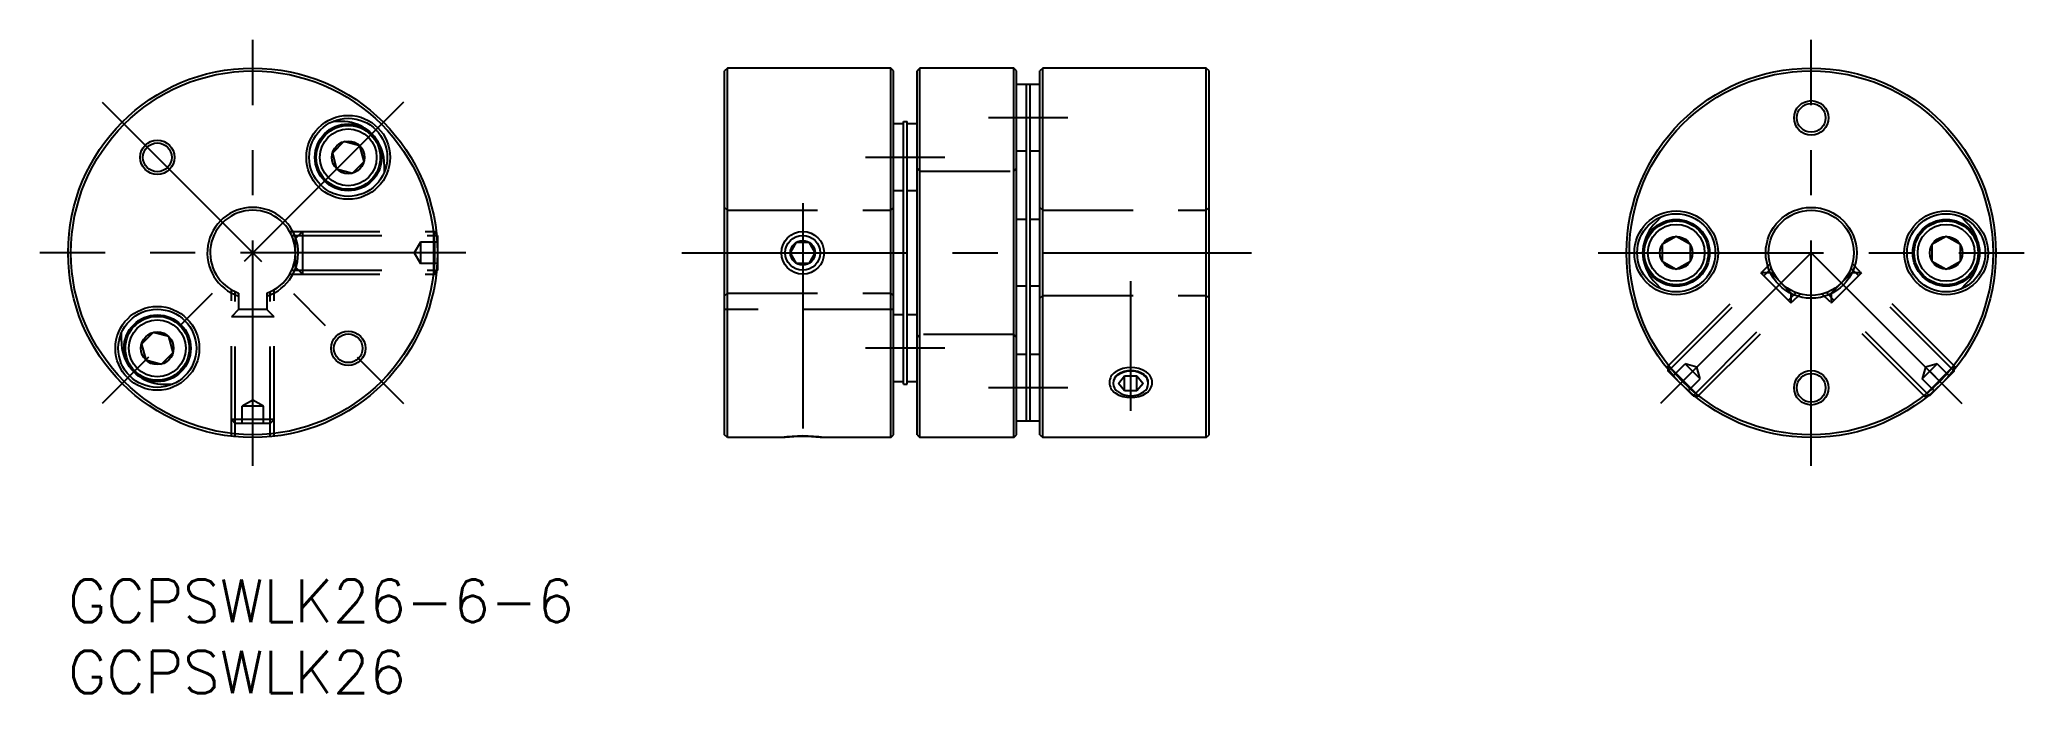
# Model space of a CAD drawing. Extents: x -2 to 138, y -8 to 38.
import ezdxf

# ---------------------------------------------------------------- set-up
doc = ezdxf.new("R2010")
doc.units = 0
doc.header["$LTSCALE"] = 0.5
doc.linetypes.add('CENTER', pattern=[50.8, 31.75, -6.35, 6.35, -6.35])
doc.linetypes.add('DASHED', pattern=[19.05, 12.7, -6.35])
for name, color, linetype in [('MSM_CENTER', 1, 'CENTER'), ('MSM_CONTINUOUS', 7, 'CONTINUOUS'), ('MSM_DASHED', 4, 'DASHED'), ('MSM_NARROW', 5, 'CONTINUOUS'), ('MSM_PART_NUMBER', 7, 'CONTINUOUS')]:
    doc.layers.add(name, color=color, linetype=linetype)
doc.styles.get("Standard").update_dxf_attribs({"font": 'txt.shx', "height": 2, "bigfont": 'bigfont.shx'})

# ---------------------------------------------------------------- blocks, each defined once
blk = doc.blocks.new('*U29')
at = {"layer": 'MSM_PART_NUMBER'}
blk.add_text('GCPSWLK26-6-6', height=3, dxfattribs=at).set_placement((0, -3))
blk = doc.blocks.new('*U30')
at = {"layer": 'MSM_PART_NUMBER'}
blk.add_text('GCPSWLK26', height=3, dxfattribs=at).set_placement((0, -8))

msp = doc.modelspace()

# ---------------------------------------------------------------- linework, layer by layer
at = {"layer": 'MSM_CENTER'}
for p, q in [((13, 8), (13, 38)), ((122.7, 8), (122.7, 38)), ((23.61, 33.61), (2.39, 12.39)), ((2.39, 33.61), (23.61, 12.39)), ((70.37, 32.5), (64.79, 32.5)), ((61.72, 29.72), (56.14, 29.72)), ((51.71, 26.5), (51.71, 8)), ((28, 23), (-2, 23)), ((43.21, 23), (83.31, 23)), ((107.7, 23), (137.7, 23)), ((122.7, 23), (112.09, 12.39)), ((122.7, 23), (133.31, 12.39)), ((74.81, 11.89), (74.81, 21)), ((61.72, 16.28), (56.14, 16.28)), ((70.37, 13.5), (64.79, 13.5))]:
    msp.add_line(p, q, dxfattribs=at)
at = {"layer": 'MSM_CONTINUOUS'}
for p, q in [((46.41, 36), (46.21, 35.8)), ((46.21, 10.2), (46.21, 35.8)), ((46.41, 10), (46.41, 36)), ((57.91, 36), (46.41, 36)), ((57.91, 10), (57.91, 36)), ((58.11, 35.8), (57.91, 36)), ((58.11, 10.2), (58.11, 35.8)), ((59.96, 36), (59.76, 35.8)), ((59.76, 10.2), (59.76, 35.8)), ((59.96, 10), (59.96, 36)), ((66.56, 36), (59.96, 36)), ((66.56, 10), (66.56, 36)), ((66.76, 35.8), (66.56, 36)), ((66.76, 10.2), (66.76, 35.8)), ((68.61, 36), (68.41, 35.8)), ((68.41, 10.2), (68.41, 35.8)), ((80.11, 36), (68.61, 36)), ((68.61, 10), (68.61, 36)), ((80.11, 10), (80.11, 36)), ((80.31, 35.8), (80.11, 36)), ((80.31, 10.2), (80.31, 35.8)), ((67.46, 34.85), (66.76, 34.85)), ((67.46, 11.15), (67.46, 34.85)), ((67.71, 34.84), (67.46, 34.84)), ((67.71, 11.15), (67.71, 34.85)), ((68.41, 34.85), (67.71, 34.85)), ((19.25, 32.25), (18.65, 32.25)), ((58.81, 13.75), (58.81, 32.25)), ((58.81, 32.25), (59.06, 32.25)), ((59.06, 13.75), (59.06, 32.25)), ((19.42, 30.83), (18.6, 30.02)), ((20.53, 30.53), (19.42, 30.83)), ((58.81, 32.07), (58.11, 32.07)), ((59.76, 32.07), (59.06, 32.07)), ((18.6, 30.02), (18.9, 28.9)), ((20.02, 28.6), (20.83, 29.42)), ((20.83, 29.42), (20.53, 30.53)), ((67.46, 30.15), (66.76, 30.15)), ((68.41, 30.15), (67.71, 30.15)), ((18.9, 28.9), (20.02, 28.6)), ((22.25, 29.25), (22.25, 28.65)), ((58.81, 27.37), (58.11, 27.37)), ((59.76, 27.37), (59.06, 27.37)), ((67.46, 25.35), (66.76, 25.35)), ((68.41, 25.35), (67.71, 25.35)), ((112.17, 25.55), (111.74, 25.12)), ((133.23, 25.55), (133.66, 25.12)), ((26, 24.23), (25.94, 24.29)), ((50.84, 23), (51.27, 23.75)), ((51.27, 23.75), (52.14, 23.75)), ((52.14, 23.75), (52.57, 23)), ((113.2, 24.15), (112.2, 23.58)), ((114.2, 23.58), (113.2, 24.15)), ((132.2, 24.15), (131.2, 23.58)), ((133.2, 23.58), (132.2, 24.15)), ((51.27, 22.25), (50.84, 23)), ((52.57, 23), (52.14, 22.25)), ((112.2, 23.58), (112.2, 22.42)), ((112.2, 22.42), (113.2, 21.85)), ((113.2, 21.85), (114.2, 22.42)), ((114.2, 22.42), (114.2, 23.58)), ((131.2, 23.58), (131.2, 22.42)), ((131.2, 22.42), (132.2, 21.85)), ((132.2, 21.85), (133.2, 22.42)), ((133.2, 22.42), (133.2, 23.58)), ((26, 21.77), (25.94, 21.71)), ((52.14, 22.25), (51.27, 22.25)), ((12, 20.17), (12, 19)), ((14, 20.17), (14, 19)), ((67.46, 20.65), (66.76, 20.65)), ((68.41, 20.65), (67.71, 20.65)), ((112.17, 20.45), (111.74, 20.88)), ((133.23, 20.45), (133.66, 20.88)), ((14, 19), (12, 19)), ((58.81, 18.63), (58.11, 18.63)), ((59.76, 18.63), (59.06, 18.63)), ((3.75, 16.75), (3.75, 17.35)), ((5.98, 17.4), (5.17, 16.58)), ((7.1, 17.1), (5.98, 17.4)), ((7.4, 15.98), (7.1, 17.1)), ((5.17, 16.58), (5.47, 15.47)), ((5.47, 15.47), (6.58, 15.17)), ((6.58, 15.17), (7.4, 15.98)), ((67.46, 15.85), (66.76, 15.85)), ((68.41, 15.85), (67.71, 15.85)), ((73.94, 13.81), (74.37, 14.34)), ((74.37, 14.34), (75.24, 14.34)), ((74.37, 13.28), (74.37, 14.34)), ((75.24, 14.34), (75.67, 13.81)), ((75.24, 13.28), (75.24, 14.34)), ((112.64, 14.68), (112.64, 14.77)), ((114.38, 12.94), (112.64, 14.68)), ((132.76, 14.68), (131.02, 12.94)), ((132.76, 14.68), (132.76, 14.77)), ((6.75, 13.75), (7.35, 13.75)), ((58.81, 13.93), (58.11, 13.93)), ((58.81, 13.75), (59.06, 13.75)), ((59.76, 13.93), (59.06, 13.93)), ((74.37, 13.28), (73.94, 13.81)), ((75.24, 13.28), (74.37, 13.28)), ((75.67, 13.81), (75.24, 13.28)), ((114.38, 12.94), (114.47, 12.94)), ((131.02, 12.94), (130.93, 12.94)), ((46.41, 10), (46.21, 10.2)), ((50.48, 10), (46.41, 10)), ((57.91, 10), (52.94, 10)), ((57.91, 10), (58.11, 10.2)), ((59.76, 10.2), (59.96, 10)), ((66.56, 10), (59.96, 10)), ((66.56, 10), (66.76, 10.2)), ((67.46, 11.15), (66.76, 11.15)), ((67.71, 11.16), (67.46, 11.16)), ((68.41, 11.15), (67.71, 11.15)), ((68.41, 10.2), (68.61, 10)), ((80.11, 10), (68.61, 10)), ((80.11, 10), (80.31, 10.2))]:
    msp.add_line(p, q, dxfattribs=at)
for centre, radius in [((13, 23), 13), ((13, 23), 12.8), ((122.7, 23), 13), ((122.7, 23), 12.8), ((122.7, 32.5), 1.21), ((19.72, 29.72), 2.95), ((19.72, 29.72), 2.75), ((122.7, 32.5), 1.01), ((6.28, 29.72), 1.21), ((19.72, 29.72), 2.35), ((19.72, 29.72), 2.25), ((19.72, 29.72), 2), ((19.72, 29.72), 1.15), ((6.28, 29.72), 1.01), ((113.2, 23), 2.95), ((113.2, 23), 2.75), ((113.2, 23), 2.35), ((113.2, 23), 2.25), ((122.7, 23), 3.2), ((122.7, 23), 3), ((132.2, 23), 2.95), ((132.2, 23), 2.75), ((132.2, 23), 2.35), ((132.2, 23), 2.25), ((51.71, 23), 1.23), ((51.71, 23), 0.866), ((113.2, 23), 2), ((113.2, 23), 1.15), ((132.2, 23), 2), ((132.2, 23), 1.15), ((6.28, 16.28), 2.95), ((6.28, 16.28), 2.75), ((6.28, 16.28), 2.35), ((6.28, 16.28), 2.25), ((6.28, 16.28), 2), ((6.28, 16.28), 1.15), ((19.72, 16.28), 1.21), ((19.72, 16.28), 1.01), ((122.7, 13.5), 1.21), ((122.7, 13.5), 1.01)]:
    msp.add_circle(centre, radius, dxfattribs=at)
for centre, radius, start, end in [((19.25, 29.25), 3, 54.3103, 90), ((19.25, 29.25), 3, 0, 35.6869), ((13, 23), 3.2, 288.21, 251.79), ((13, 23), 3, 289.4712, 250.5288), ((113.86, 23), 3, 135, 170.6777), ((131.54, 23), 3, 9.3135, 45), ((113.86, 23), 3, 189.3223, 225), ((131.54, 23), 3, 315, 350.6865), ((6.75, 16.75), 3, 180, 215.6792), ((6.75, 16.75), 3, 234.3218, 270), ((74.28, 13.85), 0.706, 124.6859, 181.6733), ((74.28, 13.81), 0.706, 124.6859, 235.3141), ((74.81, 13.09), 1.63, 55.3141, 124.6859), ((74.81, 13.05), 1.63, 55.3141, 124.6859), ((75.33, 13.85), 0.706, 358.3267, 55.3141), ((75.33, 13.81), 0.706, 304.6859, 55.3141), ((74.81, 14.57), 1.63, 235.3141, 304.6859), ((51.71, 0.08), 10, 82.9372, 97.0628)]:
    msp.add_arc(centre, radius, start, end, dxfattribs=at)
at = {"layer": 'MSM_DASHED'}
for p, q in [((59.96, 28.75), (59.76, 28.95)), ((59.96, 28.75), (66.56, 28.75)), ((66.56, 28.75), (66.76, 28.95)), ((46.41, 26), (46.21, 26.2)), ((46.41, 26), (57.91, 26)), ((57.91, 26), (58.11, 26.2)), ((68.61, 26), (68.41, 26.2)), ((68.61, 26), (80.11, 26)), ((80.11, 26), (80.31, 26.2)), ((15.6, 24.5), (25.91, 24.5)), ((15.74, 24.23), (26, 24.23)), ((16.5, 24.5), (16, 24)), ((16, 22), (16, 24)), ((16.5, 24.5), (16.5, 21.5)), ((24.8, 23.75), (24.37, 23)), ((26, 23.75), (24.8, 23.75)), ((24.8, 23.75), (24.8, 22.25)), ((25.73, 24.5), (25.73, 21.5)), ((25.94, 24.29), (25.73, 24.5)), ((24.37, 23), (24.8, 22.25)), ((26, 23), (24.8, 23)), ((15.6, 21.5), (25.91, 21.5)), ((15.74, 21.77), (26, 21.77)), ((16, 22), (16.5, 21.5)), ((26, 22.25), (24.8, 22.25)), ((25.94, 21.71), (25.73, 21.5)), ((112.51, 14.93), (119.8, 22.22)), ((112.64, 14.68), (119.9, 21.93)), ((119.87, 21.59), (119.16, 21.59)), ((121.29, 19.46), (119.16, 21.59)), ((121.29, 20.17), (119.87, 21.59)), ((126.24, 21.59), (124.11, 19.46)), ((125.53, 21.59), (124.11, 20.17)), ((132.76, 14.68), (125.5, 21.93)), ((126.24, 21.59), (125.53, 21.59)), ((132.89, 14.93), (125.6, 22.22)), ((11.5, 10.09), (11.5, 20.4)), ((11.77, 10.06), (11.77, 20.26)), ((14.23, 10.06), (14.23, 20.26)), ((14.5, 10.09), (14.5, 20.4)), ((46.41, 20.17), (46.21, 19.97)), ((46.41, 20.17), (57.91, 20.17)), ((57.91, 20.17), (58.11, 19.97)), ((68.61, 20), (68.41, 19.8)), ((68.61, 20), (80.11, 20)), ((80.11, 20), (80.31, 19.8)), ((114.38, 12.94), (121.63, 20.2)), ((114.63, 12.81), (121.92, 20.1)), ((121.29, 19.46), (121.29, 20.17)), ((130.77, 12.81), (123.48, 20.1)), ((131.02, 12.94), (123.77, 20.2)), ((124.11, 20.17), (124.11, 19.46)), ((12, 19), (11.5, 18.5)), ((14.5, 18.5), (11.5, 18.5)), ((14.5, 18.5), (14, 19)), ((58.11, 19), (46.21, 19)), ((59.96, 17.25), (59.76, 17.05)), ((66.56, 17.25), (59.96, 17.25)), ((66.56, 17.25), (66.76, 17.05)), ((112.64, 15.06), (112.64, 14.77)), ((114.76, 12.94), (112.64, 15.06)), ((112.98, 14.34), (113.83, 15.19)), ((113.51, 13.81), (114.36, 14.66)), ((114.66, 14.96), (113.83, 15.19)), ((114.89, 14.13), (113.83, 15.19)), ((114.04, 13.28), (114.89, 14.13)), ((114.89, 14.13), (114.66, 14.96)), ((131.57, 15.19), (130.51, 14.13)), ((130.74, 14.96), (130.51, 14.13)), ((131.36, 13.28), (130.51, 14.13)), ((132.76, 15.06), (130.64, 12.94)), ((131.57, 15.19), (130.74, 14.96)), ((132.76, 14.68), (131.02, 12.94)), ((131.89, 13.81), (131.04, 14.66)), ((132.42, 14.34), (131.57, 15.19)), ((132.76, 14.77), (132.76, 15.06)), ((13, 12.63), (12.25, 12.2)), ((13.75, 12.2), (13, 12.63)), ((114.47, 12.94), (114.76, 12.94)), ((130.64, 12.94), (130.93, 12.94)), ((14.5, 11.27), (11.5, 11.27)), ((11.5, 11.27), (11.77, 11)), ((12.25, 11), (12.25, 12.2)), ((13.75, 12.2), (12.25, 12.2)), ((13, 11), (13, 12.2)), ((13.75, 11), (13.75, 12.2)), ((14.23, 11), (14.5, 11.27)), ((14.23, 11), (11.77, 11))]:
    msp.add_line(p, q, dxfattribs=at)
at = {"layer": 'MSM_NARROW'}
msp.add_circle((51.71, 23), 1.5, dxfattribs=at)
for centre, radius, start, end in [((74.18, 13.87), 0.876, 122.9042, 237.0958), ((74.81, 12.9), 2.03, 57.0958, 122.9042), ((75.43, 13.87), 0.876, 302.9042, 57.0958), ((74.81, 14.84), 2.03, 237.0958, 302.9042), ((51.71, 0.11), 10, 81.3727, 98.6273)]:
    msp.add_arc(centre, radius, start, end, dxfattribs=at)
at = {"layer": 'MSM_PART_NUMBER'}
msp.add_line((26, 24.23), (26, 21.77), dxfattribs=at)

# ---------------------------------------------------------------- block references
at = {"layer": 'MSM_CONTINUOUS'}
for name in ['*U29', '*U30']:
    msp.add_blockref(name, (0, 0), dxfattribs=at)

doc.saveas('drawing.dxf')
